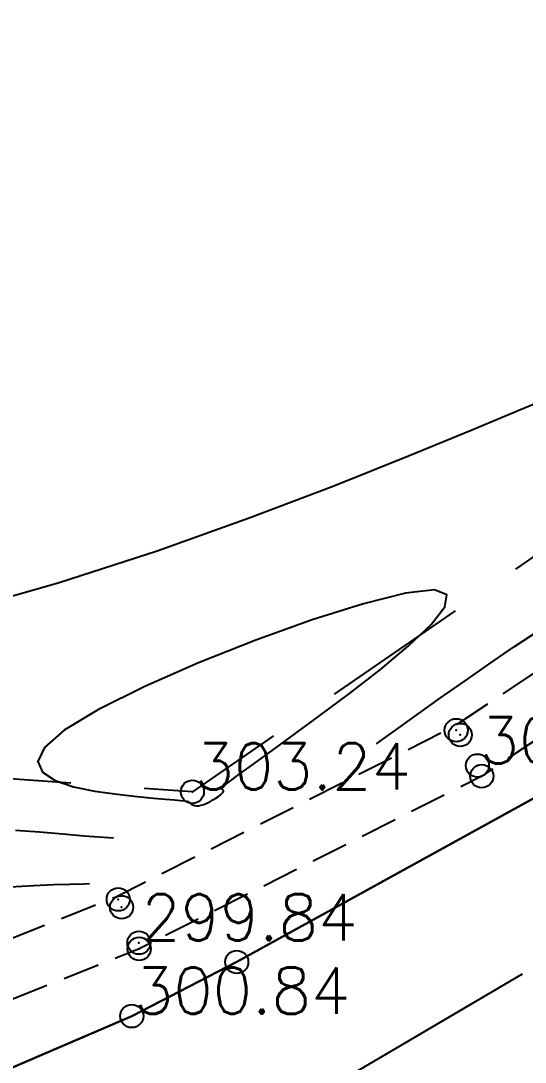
# Model space of a CAD drawing. Header units: millimetres. Extents: x 524954 to 526204, y 9523489 to 9524010.
# Drawn here: x 525943.19 to 525954.08, y 9523810.91 to 9523833.42 of the extents above; entities that cross this region are included whole.
import ezdxf

# ---------------------------------------------------------------- set-up
doc = ezdxf.new("R2010")
doc.units = ezdxf.units.MM
doc.header["$PDMODE"] = 32
doc.header["$PDSIZE"] = 0.5
doc.linetypes.add('AXES2', pattern=[28.575, 19.05, -3.175, 3.175, -3.175])
doc.linetypes.add('CACHE2', pattern=[4.7625, 3.175, -1.5875])
for name, color, linetype in [('Axe_Route_Existante', 1, 'AXES2'), ('Bord_Route_Existante', 6, 'Continuous'), ('Borde_Piste', 7, 'CACHE2'), ('Caniveau', 5, 'CACHE2'), ('CN_01_00', 3, 'Continuous'), ('CN_02_00', 4, 'Continuous'), ('TopoAlt', 3, 'Continuous'), ('TOPOJIS', 7, 'Continuous')]:
    doc.layers.add(name, color=color, linetype=linetype)
doc.layers.add('Bord_Route_Existante_POLY3D', color=6, linetype='Continuous', plot=False)
doc.styles.add('Simplex 1.0', font='Simplex.shx', dxfattribs={"width": 0.99, "height": 1})

# ---------------------------------------------------------------- blocks, each defined once
blk = doc.blocks.new('TCPOINT M')
at = {"color": 0}
blk.add_point((0, 0), dxfattribs=at)
at = {"layer": 'TopoAlt', "style": 'Simplex 1.0', "width": 0.99}
blk.add_attdef('ALT', (0.15, 0.15), '', height=1, dxfattribs=at)

msp = doc.modelspace()

# ---------------------------------------------------------------- linework, layer by layer
at = {"layer": 'Axe_Route_Existante', "ltscale": 0.5, "flags": 128}
msp.add_lwpolyline([(525586.699, 9523773.004), (525594.438, 9523777.106), (525618.223, 9523789.407), (525625.013, 9523793.73), (525631.595, 9523797.596), (525637.632, 9523800.898), (525652.791, 9523807.42), (525669.106, 9523811.823), (525685.979, 9523814.884), (525693.088, 9523815.654), (525707.454, 9523816.694), (525717.039, 9523816.84), (525725.297, 9523816.644), (525729.698, 9523816.378), (525741.406, 9523815.177), (525741.84, 9523815.117), (525749.699, 9523813.877), (525775.145, 9523809.302), (525803.422, 9523804.201), (525817.048, 9523801.682), (525827.851, 9523799.771), (525839.056, 9523798.429), (525854.65, 9523797.376), (525870.172, 9523796.814), (525884.208, 9523797.02), (525899.003, 9523797.789), (525917.125, 9523799.773), (525932.341, 9523803.156), (525937.747, 9523804.809), (525941.803, 9523806.256), (525947.141, 9523808.768), (525964.848, 9523819.198), (525980.541, 9523832.453), (525991.817, 9523846.401), (526001.896, 9523863.645), (526032.968, 9523917.472), (526051.53, 9523951.634), (526076.259, 9523995.188)], dxfattribs=at)
at = {"layer": 'Bord_Route_Existante', "flags": 128}
msp.add_lwpolyline([(525875.063, 9523800.284), (525883.995, 9523800.513), (525886.131, 9523800.645), (525898.814, 9523801.282), (525903.445, 9523801.665), (525909.479, 9523802.36), (525914.558, 9523802.959), (525916.743, 9523803.267), (525920.356, 9523803.894), (525926.379, 9523805.213), (525931.338, 9523806.479), (525932.816, 9523806.972), (525940.502, 9523809.723), (525945.585, 9523811.907), (525947.852, 9523813.075), (525955.344, 9523817.205), (525961.799, 9523821.209), (525962.781, 9523821.94), (525970.648, 9523827.982), (525977.621, 9523834.354)], dxfattribs=at)
at = {"layer": 'Bord_Route_Existante_POLY3D'}
msp.add_polyline3d([(525955.344, 9523817.205, 301.72), (525947.852, 9523813.075, 301.05), (525945.585, 9523811.907, 300.84), (525940.502, 9523809.723, 300.42), (525932.816, 9523806.972, 299.78), (525931.338, 9523806.479, 299.68), (525926.379, 9523805.213, 299.29), (525920.356, 9523803.894, 298.8), (525916.743, 9523803.267, 298.53), (525914.558, 9523802.959, 298.36), (525909.479, 9523802.36, 297.94), (525903.445, 9523801.665, 297.52), (525898.814, 9523801.282, 297.15), (525897.369, 9523801.28, 297.05), (525891.451, 9523800.888, 296.63), (525886.131, 9523800.645, 296.24), (525883.995, 9523800.513, 296.09), (525881.044, 9523800.455, 295.89), (525875.063, 9523800.284, 295.44)], dxfattribs=at)
at = {"layer": 'Borde_Piste', "elevation": 302.89, "flags": 128}
msp.add_lwpolyline([(525960.409, 9523826.078), (525946.893, 9523816.754), (525938.312, 9523817.36), (525915.502, 9523818.886), (525917.749, 9523824.434)], dxfattribs=at)
at = {"layer": 'Caniveau', "ltscale": 0.25, "elevation": 307.27, "flags": 128}
for points in [[(526001.693, 9523876.706), (525992.67, 9523862.583), (525988.317, 9523856.056), (525986.483, 9523853.58), (525979.846, 9523844.667), (525972.556, 9523835.757), (525965.764, 9523828.474), (525959.142, 9523822.599), (525952.525, 9523818.152), (525945.24, 9523814.478), (525937.422, 9523811.365), (525929.415, 9523808.87), (525922.977, 9523807.359), (525911.343, 9523805.517), (525900.219, 9523804.772), (525883.548, 9523804.534), (525871.514, 9523804.226), (525863.676, 9523804.152), (525858.551, 9523804.354), (525852.271, 9523804.619), (525845.799, 9523805.015), (525839.474, 9523805.458), (525832.921, 9523806.263), (525825.213, 9523807.529), (525818.468, 9523808.739), (525811.153, 9523810.025), (525805.831, 9523810.986), (525799.485, 9523812), (525787.157, 9523814.173), (525774.027, 9523816.47), (525761.815, 9523818.599), (525751.77, 9523820.346), (525742.028, 9523821.356), (525725.747, 9523822.327), (525717.412, 9523822.531), (525706.745, 9523822.088), (525692.923, 9523821.483), (525685.51, 9523820.415), (525667.69, 9523817.467), (525650.531, 9523812.577), (525633.827, 9523805.677), (525628.951, 9523803.575)], [(526002.725, 9523876.046), (525993.696, 9523861.913), (525989.319, 9523855.351), (525987.467, 9523852.849), (525980.812, 9523843.913), (525973.479, 9523834.951), (525966.621, 9523827.596), (525959.894, 9523821.628), (525953.145, 9523817.092), (525945.744, 9523813.359), (525937.832, 9523810.209), (525929.738, 9523807.687), (525923.213, 9523806.156), (525911.48, 9523804.298), (525900.269, 9523803.548), (525883.572, 9523803.309), (525871.536, 9523803.001), (525863.657, 9523802.926), (525858.501, 9523803.129), (525852.208, 9523803.396), (525845.719, 9523803.793), (525839.356, 9523804.238), (525832.747, 9523805.05), (525825.006, 9523806.322), (525818.254, 9523807.532), (525810.938, 9523808.819), (525805.625, 9523809.779), (525799.282, 9523810.792), (525786.945, 9523812.967), (525773.816, 9523815.263), (525761.605, 9523817.392), (525751.602, 9523819.132), (525741.928, 9523820.134), (525725.695, 9523821.102), (525717.422, 9523821.306), (525706.806, 9523820.864), (525693.255, 9523820.056), (525685.68, 9523819.201), (525667.959, 9523816.269), (525650.934, 9523811.417), (525634.345, 9523804.565), (525630.007, 9523801.744)]]:
    msp.add_lwpolyline(points, dxfattribs=at)
at = {"layer": 'CN_01_00', "flags": 128}
for points, elevation in [([(525924.715, 9523819.776), (525926.046, 9523819.704), (525927.575, 9523819.596), (525929.279, 9523819.486), (525931.135, 9523819.41), (525933.118, 9523819.402), (525935.204, 9523819.497), (525937.37, 9523819.729), (525939.588, 9523820.122), (525941.817, 9523820.651), (525944.013, 9523821.277), (525946.13, 9523821.964), (525948.123, 9523822.675), (525949.948, 9523823.372), (525951.561, 9523824.018), (525952.915, 9523824.576), (525953.98, 9523825.017), (525954.781, 9523825.349)], 303), ([(525942.955, 9523814.697), (525943.46, 9523814.727), (525943.89, 9523814.748), (525944.248, 9523814.761), (525944.542, 9523814.768), (525944.671, 9523814.77)], 301)]:
    msp.add_lwpolyline(points, dxfattribs=dict(at, elevation=elevation))
at = {"layer": 'CN_01_00', "elevation": 303, "flags": 128}
msp.add_lwpolyline([(525943.696, 9523817.712), (525943.558, 9523817.412), (525943.654, 9523817.176), (525943.928, 9523816.996), (525944.325, 9523816.863), (525944.789, 9523816.767), (525945.267, 9523816.701), (525945.702, 9523816.654), (525946.051, 9523816.62), (525946.315, 9523816.595), (525946.506, 9523816.578), (525946.638, 9523816.566), (525946.721, 9523816.557), (525946.771, 9523816.55), (525946.797, 9523816.543), (525946.814, 9523816.533), (525946.831, 9523816.52), (525946.852, 9523816.504), (525946.877, 9523816.488), (525946.906, 9523816.473), (525946.94, 9523816.461), (525946.98, 9523816.454), (525947.026, 9523816.454), (525947.079, 9523816.463), (525947.139, 9523816.481), (525947.204, 9523816.508), (525947.271, 9523816.541), (525947.337, 9523816.579), (525947.399, 9523816.618), (525947.455, 9523816.656), (525947.502, 9523816.692), (525947.536, 9523816.724), (525947.556, 9523816.749), (525947.565, 9523816.768), (525947.563, 9523816.783), (525947.555, 9523816.793), (525947.543, 9523816.802), (525947.53, 9523816.809), (525947.519, 9523816.815), (525947.511, 9523816.823), (525947.513, 9523816.834), (525947.538, 9523816.858), (525947.6, 9523816.907), (525947.715, 9523816.994), (525947.9, 9523817.129), (525948.168, 9523817.324), (525948.536, 9523817.591), (525949.018, 9523817.942), (525949.618, 9523818.38), (525950.285, 9523818.878), (525950.955, 9523819.4), (525951.564, 9523819.91), (525952.048, 9523820.373), (525952.346, 9523820.753), (525952.391, 9523821.014), (525952.122, 9523821.12), (525951.499, 9523821.049), (525950.588, 9523820.821), (525949.479, 9523820.472), (525948.262, 9523820.034), (525947.028, 9523819.543), (525945.866, 9523819.032), (525944.867, 9523818.535), (525944.122, 9523818.086), (525943.696, 9523817.712)], close=True, dxfattribs=at)
at = {"layer": 'CN_02_00', "elevation": 302, "flags": 128}
for points in [[(525950.868, 9523817.794), (525951.029, 9523817.908), (525951.379, 9523818.157), (525951.79, 9523818.452), (525952.255, 9523818.784), (525952.761, 9523819.142), (525953.298, 9523819.516), (525953.853, 9523819.894), (525954.416, 9523820.265), (525954.975, 9523820.619), (525955.519, 9523820.944), (525956.039, 9523821.233), (525956.529, 9523821.488), (525956.989, 9523821.715), (525957.416, 9523821.92), (525957.809, 9523822.109), (525958.165, 9523822.288), (525958.481, 9523822.463), (525958.757, 9523822.64), (525958.991, 9523822.822), (525959.19, 9523823.003), (525959.362, 9523823.175), (525959.446, 9523823.26)], [(525943.073, 9523815.928), (525943.594, 9523815.887), (525944.094, 9523815.845), (525944.558, 9523815.806), (525944.975, 9523815.773), (525945.191, 9523815.758)]]:
    msp.add_lwpolyline(points, dxfattribs=at)

# ---------------------------------------------------------------- block references
at = {"layer": 'TOPOJIS'}
for p in [(525952.592, 9523818.085, 301.38), (525952.68, 9523817.983, 300.5), (525953.145, 9523817.092, 301.37), (525945.292, 9523814.429, 300.69), (525945.365, 9523814.259, 299.82), (525945.744, 9523813.359, 300.69), (525947.852, 9523813.075, 301.05)]:
    msp.add_blockref('TCPOINT M', p, dxfattribs=at)
ref = msp.add_blockref('TCPOINT M', (525953.05, 9523817.32, 300.52), dxfattribs=at)
ref.add_attrib('ALT', '300.52', (525953.1, 9523817.37, 300.52), dxfattribs={"layer": 'TopoAlt', "height": 1, "style": 'Simplex 1.0', "width": 0.99})
ref = msp.add_blockref('TCPOINT M', (525946.893, 9523816.754, 303.24), dxfattribs=at)
ref.add_attrib('ALT', '303.24', (525946.943, 9523816.804, 303.24), dxfattribs={"layer": 'TopoAlt', "height": 1, "style": 'Simplex 1.0', "width": 0.99})
ref = msp.add_blockref('TCPOINT M', (525945.739, 9523813.492, 299.84), dxfattribs=at)
ref.add_attrib('ALT', '299.84', (525945.789, 9523813.542, 299.84), dxfattribs={"layer": 'TopoAlt', "height": 1, "style": 'Simplex 1.0', "width": 0.99})
ref = msp.add_blockref('TCPOINT M', (525945.585, 9523811.907, 300.84), dxfattribs=at)
ref.add_attrib('ALT', '300.84', (525945.635, 9523811.957, 300.84), dxfattribs={"layer": 'TopoAlt', "height": 1, "style": 'Simplex 1.0', "width": 0.99})

doc.saveas('drawing.dxf')
